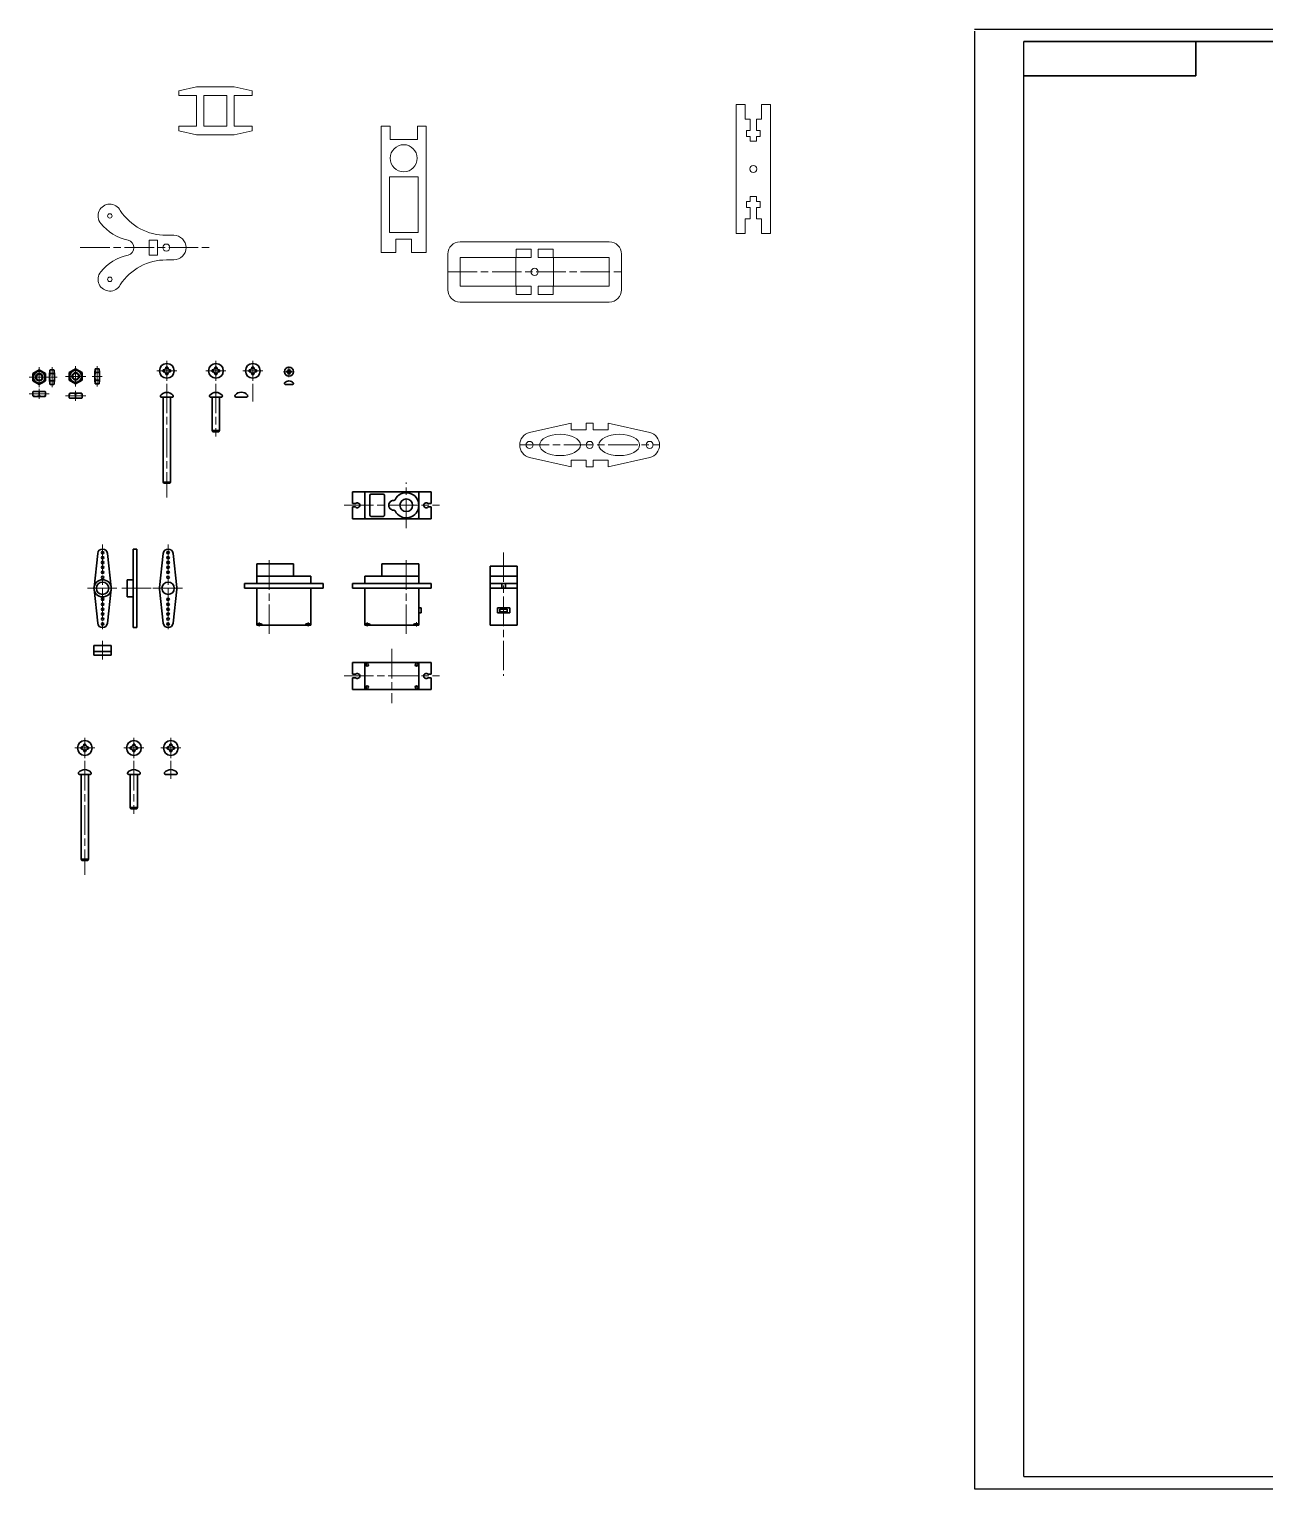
# Model space of a CAD drawing. Header units: millimetres. Extents: x -385 to 841, y 0 to 594.
# Drawn here: x -385 to 118, y 0 to 594 of the extents above; entities that cross this region are included whole.
import ezdxf

# ---------------------------------------------------------------- set-up
doc = ezdxf.new("R2010")
doc.units = ezdxf.units.MM
doc.linetypes.add('AM_ISO08W050', pattern=[18, 12, -1.5, 3, -1.5])
for name, color, linetype, lineweight in [('0.3', 130, 'Continuous', 15), ('0.6', 255, 'Continuous', 30), ('Осевые', 10, 'AM_ISO08W050', 15)]:
    doc.layers.add(name, color=color, linetype=linetype, lineweight=lineweight)

msp = doc.modelspace()

# ---------------------------------------------------------------- linework, layer by layer
for p, q in [((-0.001, 594), (840.999, 594)), ((0, 593.263), (-0.001, 0)), ((19.999, 5), (19.999, 589)), ((-0.001, 0), (840.999, 0)), ((19.999, 5), (835.999, 5)), ((19.999, 5), (19.999, 5))]:
    msp.add_line(p, q)
at = {"color": 7, "linetype": 'Continuous', "lineweight": 15}
for p, q in [((-316.493, 570.575), (-323.752, 568.975)), ((-301.193, 570.575), (-316.493, 570.575)), ((-293.934, 568.975), (-301.193, 570.575)), ((-323.752, 568.975), (-323.752, 566.975)), ((-323.752, 566.975), (-316.493, 566.975)), ((-316.493, 566.975), (-316.493, 554.575)), ((-313.493, 566.975), (-313.493, 554.575)), ((-304.193, 566.975), (-313.493, 566.975)), ((-304.193, 554.575), (-304.193, 566.975)), ((-301.193, 554.575), (-301.193, 566.975)), ((-301.193, 566.975), (-293.934, 566.975)), ((-293.934, 566.975), (-293.934, 568.975)), ((-316.493, 554.575), (-323.752, 554.575)), ((-323.752, 554.575), (-323.752, 552.575)), ((-323.752, 552.575), (-316.493, 550.975)), ((-313.493, 554.575), (-304.193, 554.575)), ((-293.934, 554.575), (-301.193, 554.575)), ((-301.193, 550.975), (-293.934, 552.575)), ((-293.934, 552.575), (-293.934, 554.575)), ((-316.493, 550.975), (-301.193, 550.975))]:
    msp.add_line(p, q, dxfattribs=at)
at = {"layer": '0.3'}
for p, q in [((-329.939, 444.186), (-329.939, 409.344)), ((-327.28, 444.186), (-327.28, 409.344)), ((-309.971, 444.186), (-309.971, 430.344)), ((-307.312, 444.186), (-307.312, 430.344)), ((-363.313, 290.697), (-363.313, 255.856)), ((-360.654, 290.697), (-360.654, 255.856)), ((-343.345, 290.697), (-343.345, 276.856)), ((-340.686, 290.697), (-340.686, 276.856))]:
    msp.add_line(p, q, dxfattribs=at)
at = {"layer": '0.6'}
for p, q in [((19.999, 589), (835.999, 589)), ((89.999, 575), (89.999, 589)), ((19.999, 575), (89.999, 575)), ((-380.521, 455.372), (-383.113, 453.883)), ((-383.113, 453.883), (-383.113, 452.372)), ((-383.113, 450.862), (-383.113, 452.372)), ((-380.521, 455.372), (-377.929, 453.883)), ((-377.929, 453.883), (-377.929, 452.372)), ((-377.929, 450.862), (-377.929, 452.372)), ((-376.116, 455.372), (-376.316, 453.883)), ((-376.316, 452.372), (-376.316, 453.883)), ((-376.316, 452.372), (-376.316, 450.862)), ((-375.316, 455.372), (-376.116, 455.372)), ((-375.316, 453.883), (-376.116, 453.883)), ((-375.316, 455.372), (-374.516, 455.372)), ((-375.316, 453.883), (-374.516, 453.883)), ((-374.516, 455.372), (-374.316, 453.883)), ((-374.316, 452.372), (-374.316, 453.883)), ((-374.316, 452.372), (-374.316, 450.862)), ((-365.701, 455.721), (-368.293, 454.231)), ((-368.293, 454.231), (-368.293, 452.721)), ((-368.293, 451.21), (-368.293, 452.721)), ((-365.701, 455.721), (-363.109, 454.231)), ((-363.109, 454.231), (-363.109, 452.721)), ((-363.109, 451.21), (-363.109, 452.721)), ((-357.742, 455.721), (-357.942, 454.231)), ((-357.942, 452.721), (-357.942, 454.231)), ((-357.942, 452.721), (-357.942, 451.21)), ((-356.942, 455.721), (-357.742, 455.721)), ((-356.942, 454.231), (-357.742, 454.231)), ((-356.942, 455.721), (-356.142, 455.721)), ((-356.942, 454.231), (-356.142, 454.231)), ((-356.142, 455.721), (-355.942, 454.231)), ((-355.942, 452.721), (-355.942, 454.231)), ((-355.942, 452.721), (-355.942, 451.21)), ((-330.109, 455.326), (-330.109, 454.976)), ((-330.109, 454.626), (-330.109, 454.976)), ((-328.609, 456.476), (-328.959, 456.476)), ((-328.609, 453.476), (-328.959, 453.476)), ((-328.609, 456.476), (-328.259, 456.476)), ((-328.609, 453.476), (-328.259, 453.476)), ((-327.109, 455.326), (-327.109, 454.976)), ((-327.109, 454.626), (-327.109, 454.976)), ((-310.141, 455.326), (-310.141, 454.976)), ((-310.141, 454.626), (-310.141, 454.976)), ((-308.641, 456.476), (-308.991, 456.476)), ((-308.641, 453.476), (-308.991, 453.476)), ((-308.641, 456.476), (-308.291, 456.476)), ((-308.641, 453.476), (-308.291, 453.476)), ((-307.141, 455.326), (-307.141, 454.976)), ((-307.141, 454.626), (-307.141, 454.976)), ((-295.112, 455.326), (-295.112, 454.976)), ((-295.112, 454.626), (-295.112, 454.976)), ((-293.612, 456.476), (-293.962, 456.476)), ((-293.612, 453.476), (-293.962, 453.476)), ((-293.612, 456.476), (-293.262, 456.476)), ((-293.612, 453.476), (-293.262, 453.476)), ((-292.112, 455.326), (-292.112, 454.976)), ((-292.112, 454.626), (-292.112, 454.976)), ((-279.838, 454.814), (-279.838, 454.598)), ((-279.838, 454.383), (-279.838, 454.598)), ((-278.915, 455.521), (-279.13, 455.521)), ((-278.915, 453.675), (-279.13, 453.675)), ((-278.915, 455.521), (-278.699, 455.521)), ((-278.915, 453.675), (-278.699, 453.675)), ((-277.992, 454.814), (-277.992, 454.598)), ((-277.992, 454.383), (-277.992, 454.598)), ((-380.521, 449.372), (-383.113, 450.862)), ((-383.113, 446.354), (-382.9, 446.554)), ((-383.113, 446.354), (-383.113, 445.554)), ((-383.113, 444.754), (-383.113, 445.554)), ((-380.521, 446.554), (-382.9, 446.554)), ((-380.521, 449.372), (-377.929, 450.862)), ((-380.521, 446.554), (-378.142, 446.554)), ((-380.521, 444.754), (-380.521, 446.354)), ((-377.929, 446.354), (-378.142, 446.554)), ((-377.929, 446.354), (-377.929, 445.554)), ((-377.929, 444.754), (-377.929, 445.554)), ((-376.116, 449.372), (-376.316, 450.862)), ((-375.316, 450.862), (-376.116, 450.862)), ((-375.316, 449.372), (-376.116, 449.372)), ((-375.316, 450.862), (-374.516, 450.862)), ((-375.316, 449.372), (-374.516, 449.372)), ((-374.516, 449.372), (-374.316, 450.862)), ((-365.701, 449.721), (-368.293, 451.21)), ((-368.293, 445.614), (-368.08, 445.814)), ((-368.293, 445.614), (-368.293, 444.814)), ((-365.701, 445.814), (-368.08, 445.814)), ((-365.701, 449.721), (-363.109, 451.21)), ((-365.701, 445.814), (-363.322, 445.814)), ((-365.701, 444.014), (-365.701, 445.614)), ((-363.109, 445.614), (-363.322, 445.814)), ((-363.109, 445.614), (-363.109, 444.814)), ((-357.742, 449.721), (-357.942, 451.21)), ((-356.942, 451.21), (-357.742, 451.21)), ((-356.942, 449.721), (-357.742, 449.721)), ((-356.942, 451.21), (-356.142, 451.21)), ((-356.942, 449.721), (-356.142, 449.721)), ((-356.142, 449.721), (-355.942, 451.21)), ((-280.401, 449.468), (-277.429, 449.468)), ((-383.113, 444.754), (-382.9, 444.554)), ((-380.521, 444.554), (-382.9, 444.554)), ((-380.521, 444.554), (-378.142, 444.554)), ((-377.929, 444.754), (-378.142, 444.554)), ((-368.293, 444.014), (-368.293, 444.814)), ((-368.293, 444.014), (-368.08, 443.814)), ((-365.701, 443.814), (-368.08, 443.814)), ((-365.701, 443.814), (-363.322, 443.814)), ((-363.109, 444.014), (-363.322, 443.814)), ((-363.109, 444.014), (-363.109, 444.814)), ((-330.731, 444.186), (-326.488, 444.186)), ((-330.109, 444.186), (-330.109, 409.686)), ((-330.109, 444.186), (-330.109, 409.686)), ((-327.109, 444.186), (-327.109, 409.686)), ((-327.109, 444.186), (-327.109, 409.686)), ((-310.763, 444.186), (-306.52, 444.186)), ((-310.141, 444.186), (-310.141, 430.686)), ((-310.141, 444.186), (-310.141, 430.686)), ((-307.141, 444.186), (-307.141, 430.686)), ((-300.44, 444.296), (-296.197, 444.296)), ((-308.641, 430.686), (-310.141, 430.686)), ((-309.891, 430.186), (-310.141, 430.686)), ((-308.641, 430.186), (-309.891, 430.186)), ((-308.641, 430.686), (-307.141, 430.686)), ((-308.641, 430.186), (-307.391, 430.186)), ((-307.391, 430.186), (-307.141, 430.686)), ((-328.609, 409.686), (-330.109, 409.686)), ((-329.859, 409.186), (-330.109, 409.686)), ((-328.609, 409.186), (-329.859, 409.186)), ((-328.609, 409.686), (-327.109, 409.686)), ((-328.609, 409.186), (-327.359, 409.186)), ((-327.359, 409.186), (-327.109, 409.686)), ((-253.082, 405.755), (-253.082, 400.955)), ((-253.082, 405.755), (-247.582, 405.755)), ((-248.082, 395.255), (-248.082, 405.255)), ((-247.582, 405.755), (-226.582, 405.755)), ((-246.082, 400.255), (-246.082, 404.255)), ((-245.582, 404.755), (-240.582, 404.755)), ((-240.082, 400.255), (-240.082, 404.255)), ((-221.082, 405.755), (-226.582, 405.755)), ((-226.082, 405.255), (-226.082, 395.255)), ((-221.082, 405.755), (-221.082, 400.955)), ((-253.082, 400.955), (-251.796, 400.955)), ((-253.082, 399.555), (-253.082, 394.755)), ((-253.082, 399.555), (-251.796, 399.555)), ((-246.082, 400.255), (-246.082, 396.255)), ((-240.082, 400.255), (-240.082, 396.255)), ((-221.082, 400.955), (-222.367, 400.955)), ((-221.082, 399.555), (-222.367, 399.555)), ((-221.082, 399.555), (-221.082, 394.755)), ((-253.082, 394.755), (-247.582, 394.755)), ((-226.582, 394.755), (-247.582, 394.755)), ((-245.582, 395.755), (-240.582, 395.755)), ((-221.082, 394.755), (-226.582, 394.755)), ((-356.732, 380.671), (-358.223, 366.832)), ((-354.743, 380.457), (-354.743, 380.457)), ((-352.755, 380.671), (-351.264, 366.832)), ((-342.258, 350.457), (-342.258, 382.457)), ((-342.258, 382.457), (-340.758, 382.457)), ((-340.758, 350.457), (-340.758, 382.457)), ((-340.758, 380.457), (-340.758, 380.457)), ((-330.072, 380.671), (-331.563, 366.832)), ((-328.083, 380.457), (-328.083, 380.457)), ((-326.095, 380.671), (-324.603, 366.832)), ((-292.049, 368.457), (-292.049, 376.457)), ((-292.049, 376.457), (-277.049, 376.457)), ((-277.049, 376.457), (-277.049, 371.457)), ((-226.082, 376.457), (-241.082, 376.457)), ((-241.082, 376.457), (-241.082, 371.457)), ((-226.082, 368.457), (-226.082, 376.457)), ((-197.092, 351.457), (-197.092, 375.457)), ((-186.092, 375.457), (-197.092, 375.457)), ((-186.092, 375.457), (-186.092, 351.457)), ((-342.258, 369.957), (-344.758, 369.957)), ((-344.758, 369.957), (-344.758, 366.457)), ((-292.049, 368.457), (-297.049, 368.457)), ((-297.049, 368.457), (-297.049, 366.457)), ((-292.049, 368.457), (-292.049, 371.457)), ((-292.049, 371.457), (-270.049, 371.457)), ((-292.049, 368.457), (-270.049, 368.457)), ((-270.049, 368.457), (-270.049, 371.457)), ((-265.049, 368.457), (-270.049, 368.457)), ((-265.049, 368.457), (-265.049, 366.457)), ((-253.082, 368.457), (-248.082, 368.457)), ((-253.082, 368.457), (-253.082, 366.457)), ((-226.082, 371.457), (-248.082, 371.457)), ((-248.082, 368.457), (-248.082, 371.457)), ((-226.082, 368.457), (-248.082, 368.457)), ((-226.082, 368.457), (-226.082, 371.457)), ((-226.082, 368.457), (-221.082, 368.457)), ((-221.082, 368.457), (-221.082, 366.457)), ((-197.092, 371.457), (-186.092, 371.457)), ((-186.092, 368.457), (-197.092, 368.457)), ((-192.292, 368.457), (-192.292, 366.457)), ((-191.592, 368.457), (-190.892, 368.457)), ((-190.892, 368.457), (-190.892, 366.457)), ((-356.732, 352.243), (-358.223, 366.082)), ((-352.755, 352.243), (-351.264, 366.082)), ((-344.758, 362.957), (-344.758, 366.457)), ((-342.258, 362.957), (-344.758, 362.957)), ((-330.072, 352.243), (-331.563, 366.082)), ((-326.095, 352.243), (-324.603, 366.082)), ((-297.049, 366.457), (-265.049, 366.457)), ((-292.049, 351.457), (-292.049, 366.457)), ((-270.049, 366.457), (-270.049, 351.457)), ((-221.082, 366.457), (-253.082, 366.457)), ((-248.082, 366.457), (-248.082, 351.457)), ((-226.082, 351.457), (-226.082, 366.457)), ((-186.092, 366.457), (-197.092, 366.457)), ((-226.082, 358.457), (-225.082, 358.457)), ((-225.082, 356.457), (-226.082, 356.457)), ((-225.082, 358.457), (-225.082, 356.457)), ((-189.092, 358.457), (-194.092, 358.457)), ((-194.092, 358.457), (-194.092, 356.457)), ((-194.092, 356.457), (-189.092, 356.457)), ((-193.092, 356.957), (-193.092, 357.957)), ((-193.092, 357.957), (-190.092, 357.957)), ((-190.092, 356.957), (-193.092, 356.957)), ((-191.592, 357.957), (-190.092, 357.957)), ((-191.592, 356.457), (-189.092, 356.457)), ((-190.092, 357.957), (-190.092, 356.957)), ((-189.092, 356.457), (-189.092, 358.457)), ((-354.743, 352.457), (-354.743, 352.457)), ((-340.758, 352.457), (-340.758, 352.457)), ((-328.083, 352.457), (-328.083, 352.457)), ((-290.37, 351.957), (-292.049, 351.957)), ((-270.049, 351.457), (-292.049, 351.457)), ((-271.727, 351.957), (-270.049, 351.957)), ((-246.403, 351.957), (-248.082, 351.957)), ((-248.082, 351.457), (-226.082, 351.457)), ((-227.76, 351.957), (-226.082, 351.957)), ((-186.092, 351.457), (-197.092, 351.457)), ((-342.258, 350.457), (-340.758, 350.457)), ((-351.243, 343.232), (-358.243, 343.232)), ((-358.243, 343.232), (-358.243, 339.232)), ((-351.243, 340.732), (-358.243, 340.732)), ((-358.243, 339.232), (-351.243, 339.232)), ((-351.243, 339.232), (-351.243, 343.232)), ((-351.243, 339.232), (-351.243, 340.732)), ((-253.082, 336.279), (-253.082, 331.479)), ((-253.082, 336.279), (-247.582, 336.279)), ((-248.082, 325.779), (-248.082, 335.779)), ((-247.582, 336.279), (-226.582, 336.279)), ((-221.082, 336.279), (-226.582, 336.279)), ((-226.082, 335.779), (-226.082, 325.779)), ((-221.082, 336.279), (-221.082, 331.479)), ((-253.082, 331.479), (-251.796, 331.479)), ((-253.082, 330.079), (-253.082, 325.279)), ((-253.082, 330.079), (-251.796, 330.079)), ((-221.082, 331.479), (-222.367, 331.479)), ((-221.082, 330.079), (-222.367, 330.079)), ((-221.082, 330.079), (-221.082, 325.279)), ((-253.082, 325.279), (-247.582, 325.279)), ((-226.582, 325.279), (-247.582, 325.279)), ((-221.082, 325.279), (-226.582, 325.279)), ((-361.984, 302.988), (-362.334, 302.988)), ((-361.984, 302.988), (-361.634, 302.988)), ((-342.016, 302.988), (-342.366, 302.988)), ((-342.016, 302.988), (-341.666, 302.988)), ((-326.986, 302.988), (-327.336, 302.988)), ((-326.986, 302.988), (-326.636, 302.988)), ((-363.484, 301.838), (-363.484, 301.488)), ((-363.484, 301.138), (-363.484, 301.488)), ((-361.984, 299.988), (-362.334, 299.988)), ((-361.984, 299.988), (-361.634, 299.988)), ((-360.484, 301.838), (-360.484, 301.488)), ((-360.484, 301.138), (-360.484, 301.488)), ((-343.516, 301.838), (-343.516, 301.488)), ((-343.516, 301.138), (-343.516, 301.488)), ((-342.016, 299.988), (-342.366, 299.988)), ((-342.016, 299.988), (-341.666, 299.988)), ((-340.516, 301.838), (-340.516, 301.488)), ((-340.516, 301.138), (-340.516, 301.488)), ((-328.486, 301.838), (-328.486, 301.488)), ((-328.486, 301.138), (-328.486, 301.488)), ((-326.986, 299.988), (-327.336, 299.988)), ((-326.986, 299.988), (-326.636, 299.988)), ((-325.486, 301.838), (-325.486, 301.488)), ((-325.486, 301.138), (-325.486, 301.488)), ((-364.105, 290.697), (-359.863, 290.697)), ((-363.484, 290.697), (-363.484, 256.197)), ((-363.484, 290.697), (-363.484, 256.197)), ((-360.484, 290.697), (-360.484, 256.197)), ((-360.484, 290.697), (-360.484, 256.197)), ((-344.137, 290.697), (-339.895, 290.697)), ((-343.516, 290.697), (-343.516, 277.197)), ((-343.516, 290.697), (-343.516, 277.197)), ((-340.516, 290.697), (-340.516, 277.197)), ((-329.108, 290.697), (-324.865, 290.697)), ((-342.016, 277.197), (-343.516, 277.197)), ((-343.266, 276.697), (-343.516, 277.197)), ((-342.016, 276.697), (-343.266, 276.697)), ((-342.016, 277.197), (-340.516, 277.197)), ((-342.016, 276.697), (-340.766, 276.697)), ((-340.766, 276.697), (-340.516, 277.197)), ((-361.984, 256.197), (-363.484, 256.197)), ((-363.234, 255.697), (-363.484, 256.197)), ((-361.984, 255.697), (-363.234, 255.697)), ((-361.984, 256.197), (-360.484, 256.197)), ((-361.984, 255.697), (-360.734, 255.697)), ((-360.734, 255.697), (-360.484, 256.197))]:
    msp.add_line(p, q, dxfattribs=at)
at = {"layer": '0.6', "color": 7, "linetype": 'Continuous', "lineweight": 15}
for p, q in [((-93.348, 563.369), (-96.948, 563.369)), ((-96.948, 563.369), (-96.948, 510.869)), ((-93.348, 557.369), (-93.348, 563.369)), ((-83.048, 563.369), (-86.648, 563.369)), ((-86.648, 563.369), (-86.648, 557.369)), ((-83.048, 510.869), (-83.048, 563.369)), ((-237.804, 554.574), (-241.404, 554.574)), ((-241.404, 554.574), (-241.404, 503.074)), ((-237.804, 549.074), (-237.804, 554.574)), ((-226.646, 554.574), (-226.646, 549.074)), ((-223.046, 554.574), (-226.646, 554.574)), ((-223.046, 503.074), (-223.046, 554.574)), ((-91.348, 557.369), (-93.348, 557.369)), ((-92.788, 550.369), (-92.788, 552.769)), ((-92.788, 552.769), (-91.348, 552.769)), ((-91.348, 552.769), (-91.348, 557.369)), ((-86.648, 557.369), (-88.648, 557.369)), ((-88.648, 557.369), (-88.648, 552.769)), ((-88.648, 552.769), (-87.208, 552.769)), ((-87.208, 552.769), (-87.208, 550.369)), ((-226.646, 549.074), (-237.804, 549.074)), ((-91.348, 550.369), (-92.788, 550.369)), ((-91.348, 548.369), (-91.348, 550.369)), ((-88.648, 548.369), (-91.348, 548.369)), ((-87.208, 550.369), (-88.648, 550.369)), ((-88.648, 550.369), (-88.648, 548.369)), ((-226.375, 533.893), (-238.075, 533.893)), ((-238.075, 533.893), (-238.075, 511.224)), ((-226.375, 511.224), (-226.375, 533.893)), ((-92.788, 521.469), (-92.788, 523.869)), ((-92.788, 523.869), (-91.348, 523.869)), ((-91.348, 523.869), (-91.348, 525.869)), ((-91.348, 525.869), (-88.648, 525.869)), ((-88.648, 525.869), (-88.648, 523.869)), ((-88.648, 523.869), (-87.208, 523.869)), ((-87.208, 523.869), (-87.208, 521.469)), ((-93.348, 516.869), (-91.348, 516.869)), ((-93.348, 510.869), (-93.348, 516.869)), ((-91.348, 521.469), (-92.788, 521.469)), ((-91.348, 516.869), (-91.348, 521.469)), ((-87.208, 521.469), (-88.648, 521.469)), ((-88.648, 521.469), (-88.648, 516.869)), ((-88.648, 516.869), (-86.648, 516.869)), ((-86.648, 516.869), (-86.648, 510.869)), ((-238.075, 511.224), (-226.375, 511.224)), ((-96.948, 510.869), (-93.348, 510.869)), ((-86.648, 510.869), (-83.048, 510.869)), ((-335.748, 508.197), (-332.348, 508.197)), ((-335.748, 502.032), (-335.748, 508.197)), ((-332.348, 508.197), (-332.348, 502.032)), ((-328.798, 510.115), (-325.798, 510.115)), ((-235.404, 503.074), (-235.404, 508.574)), ((-235.404, 508.574), (-229.046, 508.574)), ((-229.046, 508.574), (-229.046, 503.074)), ((-209.314, 507.475), (-148.625, 507.475)), ((-332.348, 502.032), (-335.748, 502.032)), ((-325.798, 500.115), (-328.798, 500.115)), ((-241.404, 503.074), (-235.404, 503.074)), ((-229.046, 503.074), (-223.046, 503.074)), ((-214.314, 487.975), (-214.314, 502.475)), ((-209.314, 489.375), (-209.314, 501.075)), ((-209.314, 501.075), (-186.645, 501.075)), ((-186.645, 501.075), (-186.645, 489.375)), ((-186.545, 501.075), (-186.545, 504.475)), ((-180.445, 504.475), (-186.545, 504.475)), ((-186.545, 501.075), (-180.445, 501.075)), ((-180.445, 501.075), (-180.445, 504.475)), ((-177.495, 501.075), (-177.495, 504.475)), ((-177.495, 504.475), (-171.395, 504.475)), ((-171.395, 501.075), (-177.495, 501.075)), ((-171.395, 501.075), (-171.395, 504.475)), ((-171.295, 501.075), (-171.295, 489.375)), ((-148.625, 501.075), (-171.295, 501.075)), ((-148.625, 489.375), (-148.625, 501.075)), ((-143.625, 487.975), (-143.625, 502.475)), ((-186.645, 489.375), (-209.314, 489.375)), ((-186.545, 489.375), (-186.545, 485.975)), ((-186.545, 489.375), (-180.445, 489.375)), ((-180.445, 489.375), (-180.445, 485.975)), ((-171.395, 489.375), (-177.495, 489.375)), ((-177.495, 489.375), (-177.495, 485.975)), ((-171.395, 489.375), (-171.395, 485.975)), ((-171.295, 489.375), (-148.625, 489.375)), ((-209.314, 482.975), (-148.625, 482.975)), ((-180.445, 485.975), (-186.545, 485.975)), ((-177.495, 485.975), (-171.395, 485.975)), ((-181.022, 429.851), (-164.137, 433.707)), ((-164.137, 431.007), (-164.137, 433.707)), ((-158.037, 433.707), (-155.137, 433.707)), ((-158.037, 431.007), (-158.037, 433.707)), ((-155.137, 431.007), (-155.137, 433.707)), ((-132.152, 429.851), (-149.037, 433.707)), ((-149.037, 431.007), (-149.037, 433.707)), ((-158.037, 431.007), (-164.137, 431.007)), ((-155.137, 431.007), (-149.037, 431.007)), ((-164.137, 415.907), (-181.022, 419.763)), ((-164.137, 418.607), (-164.137, 415.907)), ((-158.037, 418.607), (-164.137, 418.607)), ((-158.037, 418.607), (-158.037, 415.907)), ((-158.037, 415.907), (-155.137, 415.907)), ((-155.137, 418.607), (-155.137, 415.907)), ((-155.137, 418.607), (-149.037, 418.607)), ((-149.037, 415.907), (-132.152, 419.763)), ((-149.037, 418.607), (-149.037, 415.907))]:
    msp.add_line(p, q, dxfattribs=at)
for centre, radius in [((-232.225, 541.484), 5.5), ((-89.998, 537.119), 1.45), ((-351.798, 518.015), 0.9), ((-328.798, 505.115), 1.45), ((-351.798, 492.215), 0.9), ((-178.97, 495.225), 1.475), ((-181.022, 424.807), 1.45), ((-156.587, 424.807), 1.45), ((-132.152, 424.807), 1.45)]:
    msp.add_circle(centre, radius, dxfattribs=at)
at = {"layer": '0.6'}
for centre, radius in [((-328.609, 454.976), 3), ((-308.641, 454.976), 3), ((-293.612, 454.976), 3), ((-380.521, 452.372), 2.592), ((-380.521, 452.372), 2.379), ((-380.521, 452.372), 1.5), ((-380.521, 452.372), 1.25), ((-365.701, 452.721), 2.592), ((-365.701, 452.721), 2.379), ((-365.701, 452.721), 1.5), ((-365.701, 452.721), 1.25), ((-278.915, 454.598), 1.847), ((-231.197, 400.255), 2.582), ((-354.743, 380.957), 0.5), ((-328.083, 380.957), 0.5), ((-354.743, 378.957), 0.5), ((-354.743, 376.957), 0.5), ((-354.743, 374.957), 0.5), ((-328.083, 378.957), 0.5), ((-328.083, 376.957), 0.5), ((-328.083, 374.957), 0.5), ((-354.743, 366.457), 3.5), ((-354.743, 366.457), 2.5), ((-354.743, 372.957), 0.5), ((-354.743, 370.957), 0.5), ((-328.083, 366.457), 2.5), ((-328.083, 372.957), 0.5), ((-328.083, 370.957), 0.5), ((-354.743, 361.957), 0.5), ((-328.083, 361.957), 0.5), ((-354.743, 359.957), 0.5), ((-354.743, 357.957), 0.5), ((-354.743, 355.957), 0.5), ((-328.083, 359.957), 0.5), ((-328.083, 357.957), 0.5), ((-328.083, 355.957), 0.5), ((-354.743, 353.957), 0.5), ((-354.743, 351.957), 0.5), ((-328.083, 353.957), 0.5), ((-328.083, 351.957), 0.5), ((-247.082, 335.279), 0.5), ((-227.082, 335.279), 0.5), ((-247.082, 326.279), 0.5), ((-227.082, 326.279), 0.5), ((-361.984, 301.488), 3), ((-342.016, 301.488), 3), ((-326.986, 301.488), 3)]:
    msp.add_circle(centre, radius, dxfattribs=at)
at = {"layer": '0.6', "color": 7, "linetype": 'Continuous', "lineweight": 15}
for centre, radius, start, end in [((-351.798, 518.015), 4.8, 27.184225, 219.297456), ((-328.798, 532.541), 22.426, 213.36338, 270), ((-340.099, 527.59), 19.918, 219.297456, 257.527519), ((-345.07, 505.115), 3.1, 282.472481, 77.527519), ((-325.798, 505.115), 5, 270, 90), ((-209.314, 502.475), 5, 90, 180), ((-148.625, 502.475), 5, 0, 90), ((-340.099, 482.639), 19.918, 102.472481, 140.702544), ((-328.798, 477.689), 22.426, 90, 146.63662), ((-351.798, 492.215), 4.8, 140.702544, 332.815775), ((-209.314, 487.975), 5, 180, 270), ((-148.625, 487.975), 5, 270, 0), ((-179.871, 424.807), 5.174, 102.863554, 257.136446), ((-133.304, 424.807), 5.174, 282.863554, 77.136446)]:
    msp.add_arc(centre, radius, start, end, dxfattribs=at)
at = {"layer": '0.6'}
for centre, radius, start, end in [((-370.111, 452.319), 6.205, 165.405546, 179.50858), ((-370.111, 452.425), 6.205, 180.49142, 194.594454), ((-371.848, 454.627), 4.333, 170.102319, 189.897681), ((-378.785, 454.627), 4.333, 350.102319, 9.897681), ((-380.521, 452.319), 6.205, 0.49142, 14.594454), ((-380.521, 452.425), 6.205, 345.405546, 359.50858), ((-351.736, 452.668), 6.205, 165.405546, 179.50858), ((-351.736, 452.774), 6.205, 180.49142, 194.594454), ((-353.473, 454.976), 4.333, 170.102319, 189.897681), ((-360.41, 454.976), 4.333, 350.102319, 9.897681), ((-362.147, 452.668), 6.205, 0.49142, 14.594454), ((-362.147, 452.774), 6.205, 345.405546, 359.50858), ((-330.109, 456.476), 1.15, 270, 360), ((-330.109, 453.476), 1.15, 0, 90), ((-327.109, 456.476), 1.15, 180, 270), ((-327.109, 453.476), 1.15, 90, 180), ((-310.141, 456.476), 1.15, 270, 360), ((-310.141, 453.476), 1.15, 0, 90), ((-307.141, 456.476), 1.15, 180, 270), ((-307.141, 453.476), 1.15, 90, 180), ((-295.112, 456.476), 1.15, 270, 360), ((-295.112, 453.476), 1.15, 0, 90), ((-292.112, 456.476), 1.15, 180, 270), ((-292.112, 453.476), 1.15, 90, 180), ((-279.838, 455.521), 0.708, 270, 360), ((-279.838, 453.675), 0.708, 0, 90), ((-277.992, 455.521), 0.708, 180, 270), ((-277.992, 453.675), 0.708, 90, 180), ((-381.817, 442.26), 4.294, 72.433581, 107.566419), ((-379.225, 442.26), 4.294, 72.433581, 107.566419), ((-371.848, 450.117), 4.333, 170.102319, 189.897681), ((-378.785, 450.117), 4.333, 350.102319, 9.897681), ((-366.997, 441.52), 4.294, 72.433581, 107.566419), ((-364.405, 441.52), 4.294, 72.433581, 107.566419), ((-353.473, 450.466), 4.333, 170.102319, 189.897681), ((-360.41, 450.466), 4.333, 350.102319, 9.897681), ((-328.609, 442.936), 3.25, 39.521196, 140.478804), ((-308.641, 442.936), 3.25, 39.521196, 140.478804), ((-298.319, 443.046), 3.25, 39.521196, 140.478804), ((-280.401, 449.818), 0.35, 140.478804, 270), ((-278.915, 448.593), 2.276, 39.521196, 140.478804), ((-277.429, 449.818), 0.35, 270, 39.521196), ((-381.817, 448.848), 4.294, 252.433581, 287.566419), ((-379.225, 448.848), 4.294, 252.433581, 287.566419), ((-366.997, 448.108), 4.294, 252.433581, 287.566419), ((-364.405, 448.108), 4.294, 252.433581, 287.566419), ((-330.731, 444.686), 0.5, 140.478804, 270), ((-326.488, 444.686), 0.5, 270, 39.521196), ((-310.763, 444.686), 0.5, 140.478804, 270), ((-306.52, 444.686), 0.5, 270, 39.521196), ((-300.44, 444.796), 0.5, 140.478804, 270), ((-296.197, 444.796), 0.5, 270, 39.521196), ((-247.582, 405.255), 0.5, 90, 180), ((-245.582, 404.255), 0.5, 90, 180), ((-240.582, 404.255), 0.5, 0, 90), ((-231.197, 400.255), 5.115, 206.421376, 153.578624), ((-226.582, 405.255), 0.5, 0, 90), ((-251.082, 400.255), 1, 224.427004, 135.572996), ((-236.312, 400.255), 2, 88.016935, 271.983065), ((-236.225, 402.753), 0.5, 268.016935, 333.578624), ((-236.225, 397.756), 0.5, 26.421376, 91.983065), ((-223.082, 400.255), 1, 44.427004, 315.572996), ((-247.582, 395.255), 0.5, 180, 270), ((-245.582, 396.255), 0.5, 180, 270), ((-240.582, 396.255), 0.5, 270, 0), ((-226.582, 395.255), 0.5, 270, 0), ((-354.743, 380.457), 2, 6.15064, 173.84936), ((-328.083, 380.457), 2, 6.15064, 173.84936), ((-328.083, 366.457), 3.5, 173.849352, 186.150648), ((-328.083, 366.457), 3.5, 353.849352, 6.150648), ((-354.743, 352.457), 2, 186.15064, 353.84936), ((-328.083, 352.457), 2, 186.15064, 353.84936), ((-291.049, 351.957), 0.5, 180, 360), ((-290.37, 351.457), 0.5, 0, 90), ((-271.727, 351.457), 0.5, 90, 180), ((-271.049, 351.957), 0.5, 180, 360), ((-247.082, 351.957), 0.5, 180, 360), ((-246.403, 351.457), 0.5, 0, 90), ((-227.76, 351.457), 0.5, 90, 180), ((-227.082, 351.957), 0.5, 180, 360), ((-247.582, 335.779), 0.5, 90, 180), ((-226.582, 335.779), 0.5, 0, 90), ((-251.082, 330.779), 1, 224.427004, 135.572996), ((-223.082, 330.779), 1, 44.427004, 315.572996), ((-247.582, 325.779), 0.5, 180, 270), ((-226.582, 325.779), 0.5, 270, 0), ((-363.484, 302.988), 1.15, 270, 360), ((-360.484, 302.988), 1.15, 180, 270), ((-343.516, 302.988), 1.15, 270, 360), ((-340.516, 302.988), 1.15, 180, 270), ((-328.486, 302.988), 1.15, 270, 360), ((-325.486, 302.988), 1.15, 180, 270), ((-363.484, 299.988), 1.15, 0, 90), ((-360.484, 299.988), 1.15, 90, 180), ((-343.516, 299.988), 1.15, 0, 90), ((-340.516, 299.988), 1.15, 90, 180), ((-328.486, 299.988), 1.15, 0, 90), ((-325.486, 299.988), 1.15, 90, 180), ((-364.105, 291.197), 0.5, 140.478804, 270), ((-361.984, 289.447), 3.25, 39.521196, 140.478804), ((-359.863, 291.197), 0.5, 270, 39.521196), ((-344.137, 291.197), 0.5, 140.478804, 270), ((-342.016, 289.447), 3.25, 39.521196, 140.478804), ((-339.895, 291.197), 0.5, 270, 39.521196), ((-329.108, 291.197), 0.5, 140.478804, 270), ((-326.986, 289.447), 3.25, 39.521196, 140.478804), ((-324.865, 291.197), 0.5, 270, 39.521196)]:
    msp.add_arc(centre, radius, start, end, dxfattribs=at)
at = {"layer": '0.6', "color": 7, "linetype": 'Continuous', "lineweight": 15}
for centre, major_axis in [((-168.633, 424.807), (-8.302, 0)), ((-144.542, 424.807), (8.302, 0))]:
    msp.add_ellipse(centre, major_axis=major_axis, ratio=0.5235432, dxfattribs=at)
at = {"layer": 'Осевые'}
for p, q in [((-363.829, 505.115), (-310.898, 505.115)), ((-214.314, 495.225), (-143.625, 495.225)), ((-328.609, 459.058), (-328.609, 450.894)), ((-308.641, 459.058), (-308.641, 450.894)), ((-293.612, 459.058), (-293.612, 450.894)), ((-376.439, 452.372), (-384.603, 452.372)), ((-380.521, 448.29), (-380.521, 456.454)), ((-377.357, 452.372), (-373.275, 452.372)), ((-375.316, 448.29), (-375.316, 456.454)), ((-361.619, 452.721), (-369.783, 452.721)), ((-365.701, 448.639), (-365.701, 456.803)), ((-358.983, 452.721), (-354.901, 452.721)), ((-356.942, 448.639), (-356.942, 456.803)), ((-324.527, 454.976), (-332.691, 454.976)), ((-328.609, 452.935), (-328.609, 457.017)), ((-304.559, 454.976), (-312.723, 454.976)), ((-308.641, 452.935), (-308.641, 457.017)), ((-289.53, 454.976), (-297.694, 454.976)), ((-293.612, 452.935), (-293.612, 457.017)), ((-281.079, 454.598), (-276.75, 454.598)), ((-278.915, 452.434), (-278.915, 456.763)), ((-376.439, 445.554), (-384.603, 445.554)), ((-380.521, 443.513), (-380.521, 447.595)), ((-365.701, 442.773), (-365.701, 446.855)), ((-328.609, 449.689), (-328.609, 403.408)), ((-308.641, 449.689), (-308.641, 428.225)), ((-293.612, 449.689), (-293.612, 442.451)), ((-361.619, 444.814), (-369.783, 444.814)), ((-185.045, 424.807), (-128.13, 424.807)), ((-231.197, 391.001), (-231.197, 409.508)), ((-256.528, 400.255), (-217.635, 400.255)), ((-354.743, 384.351), (-354.743, 348.563)), ((-328.083, 384.351), (-328.083, 348.563)), ((-191.592, 381.091), (-191.592, 330.791)), ((-286.934, 347.872), (-286.934, 378.724)), ((-231.197, 347.872), (-231.197, 378.724)), ((-360.922, 366.457), (-348.565, 366.457)), ((-346.937, 366.457), (-334.58, 366.457)), ((-334.261, 366.457), (-321.905, 366.457)), ((-291.049, 352.685), (-291.049, 350.989)), ((-271.049, 352.685), (-271.049, 350.989)), ((-247.082, 352.685), (-247.082, 350.989)), ((-227.082, 352.685), (-227.082, 350.989)), ((-354.743, 345.083), (-354.743, 337.466)), ((-237.082, 341.779), (-237.082, 319.779)), ((-256.528, 330.779), (-217.635, 330.779)), ((-361.984, 305.57), (-361.984, 297.406)), ((-361.984, 299.447), (-361.984, 303.529)), ((-342.016, 305.57), (-342.016, 297.406)), ((-342.016, 299.447), (-342.016, 303.529)), ((-326.986, 305.57), (-326.986, 297.406)), ((-326.986, 299.447), (-326.986, 303.529)), ((-357.902, 301.488), (-366.066, 301.488)), ((-337.934, 301.488), (-346.098, 301.488)), ((-322.905, 301.488), (-331.068, 301.488)), ((-361.984, 296.2), (-361.984, 249.919)), ((-342.016, 296.2), (-342.016, 274.736)), ((-326.986, 296.2), (-326.986, 288.962))]:
    msp.add_line(p, q, dxfattribs=at)

doc.saveas('drawing.dxf')
